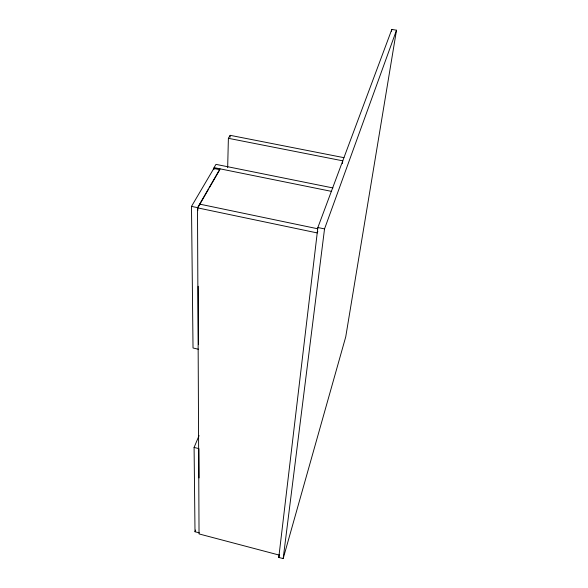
<?xml version="1.0" encoding="UTF-8"?>
<svg xmlns="http://www.w3.org/2000/svg" width="588" height="588" viewBox="0 0 588 588"><rect width="100%" height="100%" fill="white"/><g stroke="black" fill="none" stroke-linecap="round" stroke-linejoin="round"><path stroke-width="0.88" d="M214.025 169.462L214.047 167.624L215.965 164.361L332.955 187.947M227.666 167.661L228.387 138.312L230.158 135.328L343.951 157.665M230.114 137.158L230.158 135.328M278.786 557.439L317.865 227.519L391.829 29.4L396.503 30.216L345.729 336.865L283.166 558.6L278.786 557.439L279.543 554.793M283.166 558.6L324.539 228.908L396.503 30.216M342.4 163.56L342.767 160.825L228.387 138.312M391.535 31.208L391.829 29.4M317.814 231.349L317.226 232.929L197.487 207.843L199.038 533.926L279.065 555.05M199.281 532.875L195.003 531.75L195.65 530.06M195.003 531.75L194.091 447.431L199.067 435.627M197.487 207.843L220.03 168.837M198.303 206.925L208.373 189.49M209.284 187.91L219.809 169.682L213.826 168.477L191.497 206.388L193.026 347.993L198.472 349.265M214.047 167.624L331.676 191.409M317.865 227.519L324.539 228.908M199.641 204.117L317.799 228.791M191.497 206.388L197.847 207.711L197.862 210.453M194.091 447.431L198.913 448.637L199.038 477.934M198.193 286.253L198.45 344.693"/></g></svg>
